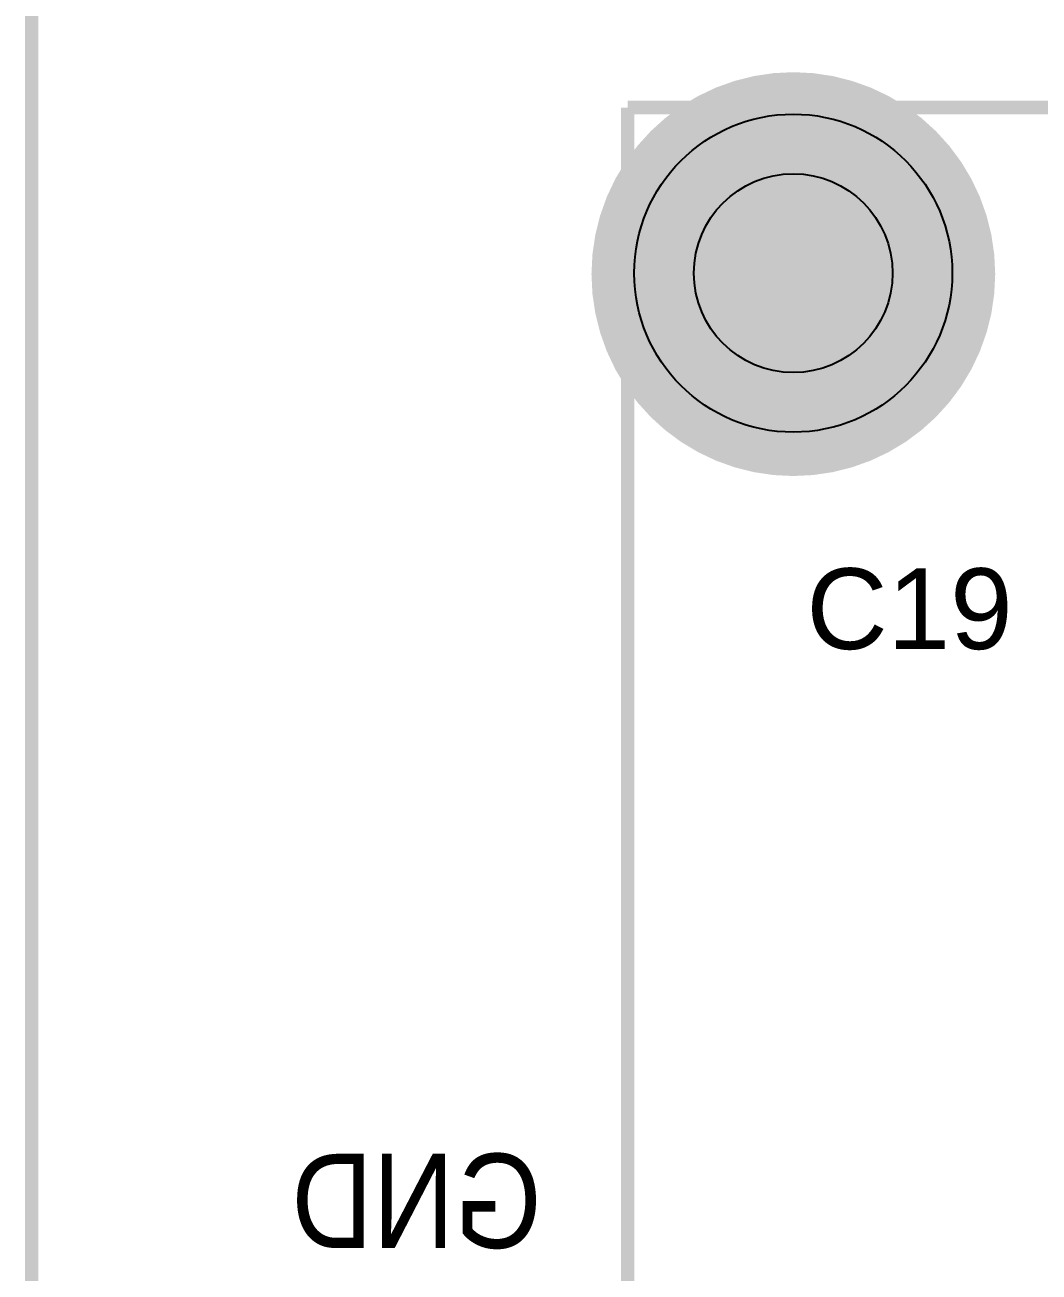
# Model space of a CAD drawing. Header units: inches. Extents: x -1.93 to 1.94, y -2.6 to 2.6.
# Drawn here: x -1.934 to -1.332, y 0.836 to 1.577 of the extents above; entities that cross this region are included whole.
import ezdxf

# ---------------------------------------------------------------- set-up
doc = ezdxf.new("R2010")
doc.units = ezdxf.units.IN
doc.layers.get('0').update_dxf_attribs({"linetype": 'CONTINUOUS'})

# ---------------------------------------------------------------- blocks, each defined once
blk = doc.blocks.new('EPAD')
at = {"const_width": 0.5}
blk.add_lwpolyline([(-0.25, 0, 1), (0.25, 0, 1)], format="xyb", close=True, dxfattribs=at)

msp = doc.modelspace()

# ---------------------------------------------------------------- linework, layer by layer
at = {"const_width": 0.008}
for points in [[(-1.930433, -2.598425), (1.935709, -2.598425), (1.935709, 2.598425), (-1.930433, 2.598425), (-1.930433, -2.598425)], [(-1.930433, -2.598425), (1.935709, -2.598425), (1.935709, 2.598425), (-1.930433, 2.598425), (-1.930433, -2.598425)], [(-1.930433, -2.598425), (1.935709, -2.598425), (1.935709, 2.598425), (-1.930433, 2.598425), (-1.930433, -2.598425)], [(-1.576142, 1.528117), (-1.576142, 0.110794)], [(1.573465, 1.528117), (-1.576142, 1.528117)], [(-1.576142, 1.528117), (-1.576142, 0.110794)], [(1.573465, 1.528117), (-1.576142, 1.528117)], [(-1.576142, 1.528117), (-1.576142, 0.110794)], [(1.573465, 1.528117), (-1.576142, 1.528117)]]:
    msp.add_lwpolyline(points, dxfattribs=at)
for radius in [0.094488, 0.094488, 0.094488, 0.059055, 0.059055, 0.059055]:
    msp.add_circle((-1.477717, 1.429691), radius)

# ---------------------------------------------------------------- block references
at = {"xscale": 0.24, "yscale": 0.24}
msp.add_blockref('EPAD', (-1.477677, 1.429134), dxfattribs=at)

# ---------------------------------------------------------------- texts
at = {"width": 1.041667}
msp.add_text('C19', height=0.048, dxfattribs=at).set_placement((-1.469945, 1.206299))
msp.add_text('C19', height=0.048, dxfattribs=at).set_placement((-1.469945, 1.206299))
msp.add_text('C19', height=0.048, dxfattribs=at).set_placement((-1.469945, 1.206299))
at = {"text_generation_flag": 2, "width": 0.892857}
msp.add_text('GND', height=0.056, dxfattribs=at).set_placement((-1.627283, 0.850386))
msp.add_text('GND', height=0.056, dxfattribs=at).set_placement((-1.627283, 0.850386))
msp.add_text('GND', height=0.056, dxfattribs=at).set_placement((-1.627283, 0.850386))

doc.saveas('drawing.dxf')
